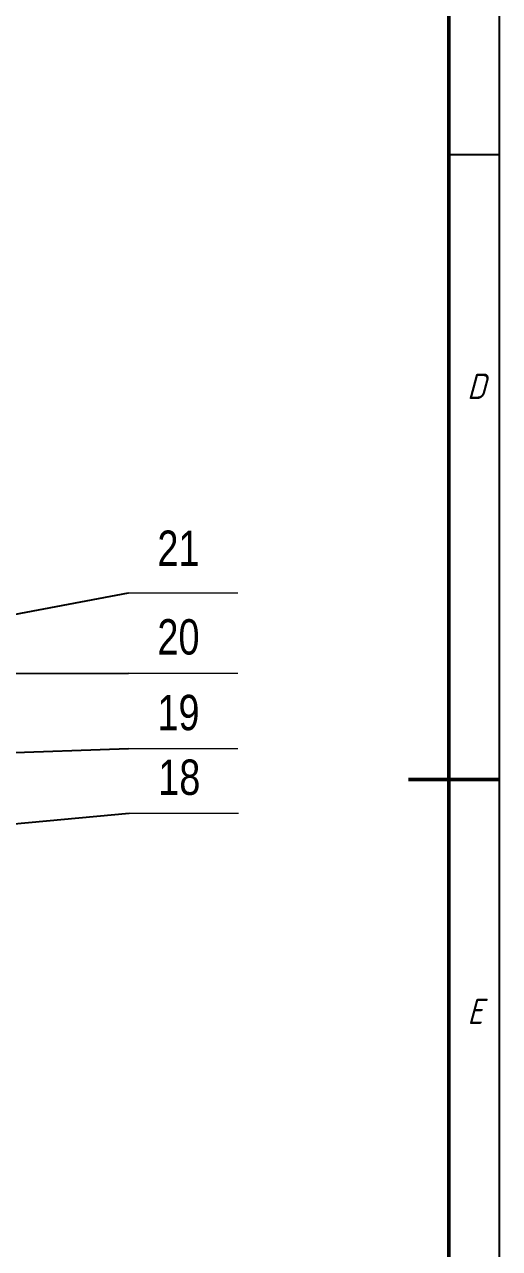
# Model space of a CAD drawing. Header units: inches. Extents: x -2049 to -860, y -317 to 524.
# Drawn here: x -953.8 to -859.9, y 10.4 to 252.6 of the extents above; entities that cross this region are included whole.
import ezdxf

# ---------------------------------------------------------------- set-up
doc = ezdxf.new("R2010")
doc.units = ezdxf.units.IN
doc.header["$LTSCALE"] = 2.574606
doc.header["$MEASUREMENT"] = 0
for name, color, linetype, lineweight in [('from', 7, 'CONTINUOUS', 15), ('侧边栏', 255, 'CONTINUOUS', 25), ('图框粗', 7, 'CONTINUOUS', 50), ('图框细', 255, 'CONTINUOUS', 25)]:
    doc.layers.add(name, color=color, linetype=linetype, lineweight=lineweight)
doc.styles.add('TEXTSTYLE_1', font='gdt', dxfattribs={"width": 0.8})
doc.styles.add('样式5.0', font='gbeitc.shx', dxfattribs={"height": 5, "bigfont": 'gbcbig.shx'})
doc.dimstyles.new('ISO-25', dxfattribs={"dimtxt": 5, "dimasz": 5, "dimexe": 1.25, "dimexo": 0.625, "dimtad": 1, "dimdec": 0, "dimlfac": 1.5, "dimdsep": 46, "dimtxsty": 'TEXTSTYLE_1', "dimcen": 2.5, "dimclrd": 256, "dimclre": 256, "dimclrt": 256, "dimadec": 0, "dimazin": 0, "dimtfac": 1, "dimtdec": 0, "dimtmove": 0, "dimatfit": 3, "dimfxl": 1, "dimlwd": 25, "dimarcsym": 0})

# ---------------------------------------------------------------- blocks, each defined once
blk = doc.blocks.new('A0图框')
at = {"layer": '图框粗'}
blk.add_line((1189, 420.5), (1171, 420.5), dxfattribs=at)
blk.add_lwpolyline([(25, 10), (1179, 10), (1179, 831), (25, 831)], close=True, dxfattribs=at)
at = {"layer": '图框细'}
blk.add_line((1179, 544.2), (1189, 544.2), dxfattribs=at)
blk.add_lwpolyline([(0, 0), (1189, 0), (1189, 841), (0, 841)], close=True, dxfattribs=at)
at = {"layer": '图框细', "char_height": 5, "width": 10, "attachment_point": 1, "style": '样式5.0'}
for s, insert in [('\\pi3.59375;D', (1179, 500.82)), ('\\pi3.64583;E', (1179, 377.12))]:
    blk.add_mtext(s, dxfattribs=dict(at, insert=insert))

msp = doc.modelspace()

# ---------------------------------------------------------------- linework, layer by layer
at = {"layer": 'from'}
for p, q in [((-933.27, 140.14), (-911.67, 140.14)), ((-933.27, 124.28), (-911.67, 124.28)), ((-933.27, 109.32), (-911.67, 109.32)), ((-933.11, 96.52), (-911.5, 96.52))]:
    msp.add_line(p, q, dxfattribs=at)

# ---------------------------------------------------------------- block references
at = {"layer": '侧边栏'}
msp.add_blockref('A0图框', (-2048.89, -317.3), dxfattribs=at)

# ---------------------------------------------------------------- texts
at = {"layer": 'from', "char_height": 7, "width": 41.2321, "attachment_point": 1, "style": 'TEXTSTYLE_1'}
for s, insert in [('21', (-927.54, 152.47)), ('20', (-927.54, 134.93)), ('19', (-927.54, 119.96)), ('18', (-927.38, 107.16))]:
    msp.add_mtext(s, dxfattribs=dict(at, insert=insert))

# ---------------------------------------------------------------- leaders
at = {"layer": 'from', "color": 4}
for points in [[(-989.74, 129.42), (-933.27, 140.14)], [(-1082.34, 123.72), (-933.27, 124.28)], [(-1136.32, 102.47), (-933.27, 109.32)], [(-1084.15, 82.58), (-933.11, 96.52)]]:
    msp.add_leader(points, dimstyle='ISO-25', override={"dimasz": 1.5, "dimldrblk": 'Dot'}, dxfattribs=at)

doc.saveas('drawing.dxf')
